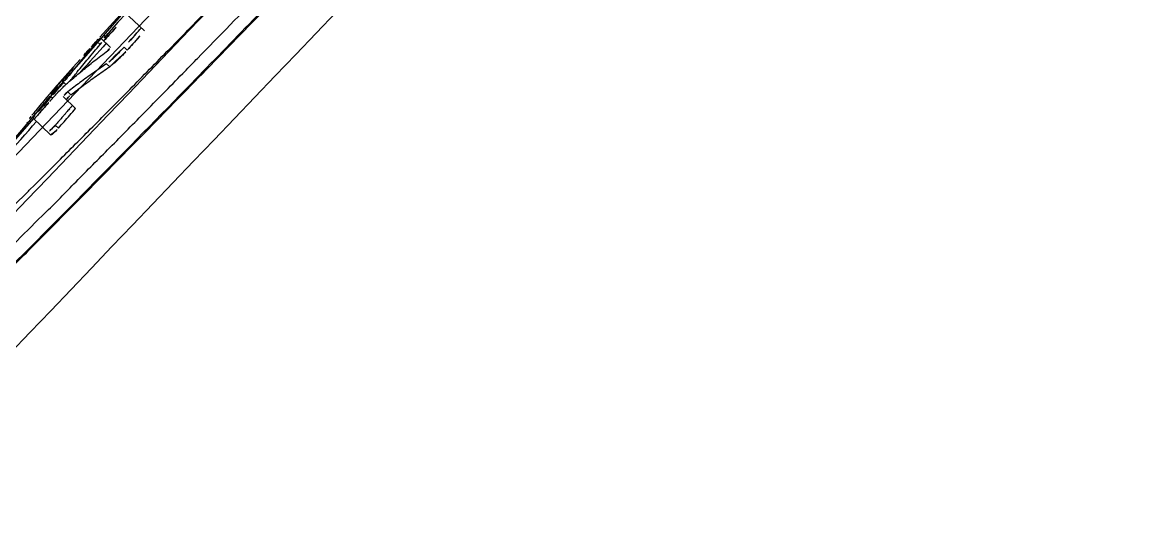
# Model space of a CAD drawing. Header units: millimetres. Extents: x 1145859089 to 1147511753, y -1047484727 to -1047247487.
# Drawn here: x 1146330871.3 to 1146330930.7, y -1047436527.9 to -1047436500.7 of the extents above; entities that cross this region are included whole.
import ezdxf
from ezdxf.xclip import XClip

# ---------------------------------------------------------------- set-up
doc = ezdxf.new("R2010")
doc.units = ezdxf.units.MM
doc.header["$LTSCALE"] = 100
doc.header["$MEASUREMENT"] = 0
doc.header["$XCLIPFRAME"] = 2
doc.linetypes.add('CENTERX2', pattern=[4, 2.5, -0.5, 0.5, -0.5])
doc.layers.get('0').update_dxf_attribs({"linetype": 'CONTINUOUS'})
for name, color, linetype in [('L-지중매입', 3, 'CENTERX2'), ('XREF', 135, 'CONTINUOUS'), ('단지배치도$0$W240910', 135, 'CONTINUOUS')]:
    doc.layers.add(name, color=color, linetype=linetype)

# ---------------------------------------------------------------- blocks, each defined once
blk = doc.blocks.new('단지배치도$0$zw$9902')
at = {"layer": '단지배치도$0$W240910', "linetype": 'ByBlock', "ltscale": 20}
for p, q in [((62174.21, -65162.678), (62288.069, -65043.262)), ((62211.904, -65129.305), (62209.865, -65131.414)), ((62203.055, -65130.756), (62201.797, -65132.156)), ((62203.19, -65130.884), (62202.762, -65131.357)), ((62203.055, -65130.756), (62204.171, -65131.82)), ((62202.656, -65131.475), (62202.286, -65131.884)), ((62202.762, -65131.357), (62202.656, -65131.475)), ((62209.865, -65131.414), (62208.678, -65132.639)), ((62201.64, -65132.388), (62201.806, -65132.547)), ((62202.362, -65132.694), (62201.822, -65132.18)), ((62202.286, -65131.884), (62202.362, -65131.957)), ((62203.257, -65132.842), (62203.09, -65132.684)), ((62208.678, -65132.639), (62207.519, -65133.832)), ((62200.74, -65133.34), (62200.369, -65133.758)), ((62202.155, -65133.569), (62202.321, -65133.728)), ((62206.939, -65133.348), (62207.004, -65133.281)), ((62200.369, -65133.758), (62199.377, -65134.878)), ((62207.519, -65133.832), (62206.387, -65134.995)), ((62199.652, -65134.658), (62199.671, -65134.635)), ((62199.826, -65134.448), (62199.919, -65134.335)), ((62199.861, -65134.552), (62199.986, -65134.672)), ((62199.197, -65135.339), (62199.049, -65135.507)), ((62199.274, -65135.412), (62199.197, -65135.339)), ((62199.198, -65135.213), (62199.282, -65135.11)), ((62199.845, -65135.322), (62200.506, -65135.952)), ((62200.09, -65135.062), (62200.256, -65135.22)), ((62206.387, -65134.995), (62205.282, -65136.127)), ((62199.049, -65135.507), (62198.973, -65135.592)), ((62198.263, -65136.494), (62197.183, -65137.731)), ((62198.323, -65136.329), (62198.217, -65136.448)), ((62198.217, -65136.448), (62198.238, -65136.421)), ((62199.17, -65137.357), (62198.217, -65136.448)), ((62205.282, -65136.127), (62204.203, -65137.231)), ((62197.899, -65136.682), (62198.008, -65136.786)), ((62199.418, -65136.85), (62199.584, -65137.009)), ((62204.203, -65137.231), (62203.149, -65138.307)), ((62203.149, -65138.307), (62202.118, -65139.356)), ((62202.118, -65139.356), (62201.111, -65140.38)), ((62201.111, -65140.38), (62200.126, -65141.378)), ((62200.126, -65141.378), (62199.162, -65142.352)), ((62199.162, -65142.352), (62198.22, -65143.302)), ((62198.22, -65143.302), (62197.299, -65144.228))]:
    blk.add_line(p, q, dxfattribs=at)
at = {"layer": '단지배치도$0$W240910'}
for centre, radius, start, end in [((56819.18, -60798.975), 5399.427, 202.101618, 356.712088), ((57394.291, -57699.4), 11431.377, 251.6277496, 321.4181311), ((57394.291, -57699.4), 11931.377, 251.6277496, 321.4181311)]:
    blk.add_arc(centre, radius, start, end, dxfattribs=at)
at = {"layer": '단지배치도$0$W240910', "linetype": 'ByBlock', "ltscale": 20}
for centre, radius, start, end in [((41791.48, -45638.696), 28226.861, 316.1617116, 316.5676775), ((41450.437, -45313.524), 28703.079, 316.1634055, 316.5659905), ((61242.701, -64192.326), 1347.322, 315.702068, 315.914507), ((62229.556, -65158.998), 38.584, 137.56074, 138.31857), ((62630.64, -65517.994), 576.4, 138.022595, 138.226057), ((62228.722, -65160.803), 39.157, 136.35052, 138.5409), ((62264.538, -65188.116), 84.071, 140.32992, 140.49525), ((62216.988, -65150.986), 23.854, 142.24253, 143.15545), ((62218.156, -65151.887), 25.329, 141.94736, 142.2483), ((61493.358, -64442.771), 993.71, 315.049928, 315.396208)]:
    blk.add_arc(centre, radius, start, end, dxfattribs=at)
at = {"layer": '단지배치도$0$W240910', "linetype": 'ByBlock', "ltscale": 20, "extrusion": (0, 0, -1)}
blk.add_ellipse((62567.39, -65452.708), major_axis=(-485.991, -11.578), ratio=1, start_param=0.708795, end_param=0.862005, dxfattribs=at)
at = {"layer": '단지배치도$0$W240910', "linetype": 'ByBlock', "ltscale": 20}
for points, start_tangent, end_tangent in [([(62253.408, -65084.256), (62253.218, -65084.506), (62252.928, -65084.878), (62252.601, -65085.287), (62252.223, -65085.751), (62251.775, -65086.292), (62251.237, -65086.931), (62250.598, -65087.682), (62249.848, -65088.551), (62248.982, -65089.545), (62247.983, -65090.68), (62246.836, -65091.972), (62245.522, -65093.44), (62244.023, -65095.103), (62242.318, -65096.982), (62240.383, -65099.101), (62238.189, -65101.487), (62235.707, -65104.171), (62232.897, -65107.192), (62229.716, -65110.593), (62226.128, -65114.405), (62222.005, -65118.759), (62217.549, -65123.433), (62213.36, -65127.798), (62209.704, -65131.583), (62206.449, -65134.934), (62203.555, -65137.895), (62200.983, -65140.512), (62198.696, -65142.826), (62196.664, -65144.868), (62194.862, -65146.668), (62193.266, -65148.251), (62191.857, -65149.639), (62190.615, -65150.852), (62189.525, -65151.908), (62188.568, -65152.826), (62187.732, -65153.62), (62187.008, -65154.299), (62186.391, -65154.871), (62185.869, -65155.347), (62185.421, -65155.75), (62185.025, -65156.099), (62184.666, -65156.409), (62184.405, -65156.627)], (-0.600015, -0.799989), (-0.770501, -0.637438)), ([(62238.123, -65101.472), (62233.083, -65106.908), (62226.636, -65113.782), (62219.647, -65121.151), (62212.618, -65128.484), (62206.06, -65135.25), (62200.859, -65140.554)], (-0.677699, -0.735339), (-0.702246, -0.711935)), ([(62198.089, -65140.261), (62199.584, -65138.769), (62201.417, -65136.928), (62203.387, -65134.937), (62205.504, -65132.785), (62207.767, -65130.47), (62210.213, -65127.953), (62212.85, -65125.224), (62215.543, -65122.421), (62218.129, -65119.715)], (0.708902, 0.705307), (0.690045, 0.723766)), ([(62202.005, -65132.354), (62202.301, -65132.026), (62202.601, -65131.692), (62202.907, -65131.354)], (0.668859, 0.74339), (0.670531, 0.741881)), ([(62204.005, -65131.662), (62203.695, -65132.007), (62203.391, -65132.348), (62203.09, -65132.684)], (-0.668001, -0.744161), (-0.665927, -0.746017)), ([(62203.257, -65132.842), (62203.559, -65132.504), (62203.864, -65132.163), (62204.171, -65131.82)], (0.66593, 0.746014), (0.668007, 0.744155)), ([(62201.64, -65132.388), (62201.562, -65132.479), (62201.481, -65132.576), (62201.389, -65132.684), (62201.287, -65132.806), (62201.174, -65132.941), (62201.05, -65133.091), (62200.912, -65133.257), (62200.768, -65133.431), (62200.639, -65133.589), (62200.525, -65133.727), (62200.425, -65133.851), (62200.335, -65133.962), (62200.28, -65134.03)], (-0.646871, -0.762599), (-0.628863, -0.777516)), ([(62201.343, -65132.669), (62201.407, -65132.597), (62201.484, -65132.51), (62201.576, -65132.406), (62201.685, -65132.282), (62201.797, -65132.156)], (0.65986, 0.751388), (0.666291, 0.745691)), ([(62201.822, -65132.18), (62201.752, -65132.259), (62201.64, -65132.388)], (0.723747, -0.690066), (-0.648971, -0.760813)), ([(62201.806, -65132.547), (62201.873, -65132.469), (62201.989, -65132.339)], (0.648978, 0.760807), (0.671582, 0.740931)), ([(62202.286, -65131.884), (62202.218, -65131.959), (62202.143, -65132.04), (62202.058, -65132.129), (62201.909, -65132.262)], (0.723747, -0.690066), (-0.723747, 0.690066)), ([(62200.185, -65134.498), (62200.765, -65134.01), (62201.411, -65133.49), (62202.127, -65132.94)], (0.759233, 0.650819), (0.800309, 0.599588)), ([(62200.223, -65134.466), (62200.592, -65134.008), (62201.185, -65133.287), (62201.806, -65132.547)], (0.625811, 0.779974), (0.646878, 0.762593)), ([(62201.082, -65132.961), (62201.168, -65132.866), (62201.234, -65132.793), (62201.343, -65132.669)], (-0.723747, 0.690066), (0.66073, 0.750623)), ([(62202.127, -65132.94), (62202.196, -65132.877), (62202.27, -65132.798), (62202.362, -65132.694)], (0.818336, 0.574741), (-0.723747, 0.690066)), ([(62203.09, -65132.684), (62202.956, -65132.832), (62202.818, -65132.977), (62202.697, -65133.099), (62202.592, -65133.201), (62202.5, -65133.287), (62202.419, -65133.359), (62202.29, -65133.467), (62202.155, -65133.569)], (-0.665927, -0.746017), (-0.811946, -0.583732)), ([(62202.321, -65133.728), (62202.406, -65133.666), (62202.496, -65133.594), (62202.589, -65133.514), (62202.691, -65133.423), (62202.779, -65133.34), (62202.887, -65133.235), (62203.017, -65133.102), (62203.091, -65133.024), (62203.171, -65132.937), (62203.257, -65132.842)], (0.811902, 0.583793), (0.66593, 0.746014)), ([(62198.721, -65141.675), (62198.741, -65141.656), (62200.413, -65139.978), (62202.21, -65138.164), (62204.141, -65136.204), (62206.214, -65134.089), (62206.939, -65133.348)], (0.707164, 0.70705), (0.698469, 0.71564)), ([(62202.155, -65133.569), (62201.434, -65134.064), (62200.734, -65134.571), (62200.09, -65135.062)], (-0.83221, -0.554461), (-0.788896, -0.614527)), ([(62200.28, -65134.03), (62200.254, -65134.062), (62200.18, -65134.153), (62200.114, -65134.235), (62200.054, -65134.31), (62199.951, -65134.439), (62199.861, -65134.552)], (-0.628863, -0.777516), (-0.623087, -0.782152)), ([(62199.919, -65134.335), (62199.963, -65134.283), (62200.085, -65134.136), (62200.194, -65134.006), (62200.292, -65133.89), (62200.389, -65133.775)], (0.6397, 0.768625), (0.646389, 0.763008)), ([(62200.256, -65135.22), (62200.911, -65134.722), (62201.599, -65134.224), (62202.321, -65133.728)], (0.788969, 0.614434), (0.832161, 0.554535)), ([(62199.128, -65135.577), (62199.372, -65135.303), (62199.617, -65135.037), (62199.838, -65134.812), (62200.025, -65134.636), (62200.185, -65134.498)], (0.662965, 0.74865), (0.769043, 0.639198)), ([(62199.861, -65134.552), (62199.767, -65134.669), (62199.657, -65134.803), (62199.54, -65134.943), (62199.425, -65135.079), (62199.311, -65135.21), (62199.197, -65135.339)], (0.723747, -0.690066), (-0.663273, -0.748378)), ([(62199.282, -65135.11), (62199.37, -65135.002), (62199.513, -65134.826), (62199.652, -65134.658)], (0.63048, 0.776206), (0.635866, 0.771799)), ([(62199.377, -65134.878), (62198.949, -65135.372), (62198.381, -65136.06), (62198.211, -65136.275)], (-0.661855, -0.749632), (-0.616374, -0.787453)), ([(62198.366, -65136.257), (62198.466, -65136.131), (62198.523, -65136.058), (62198.586, -65135.978), (62198.656, -65135.89), (62198.732, -65135.794), (62198.816, -65135.689), (62198.908, -65135.574), (62199.009, -65135.448), (62199.119, -65135.311), (62199.198, -65135.213)], (0.616642, 0.787243), (0.62925, 0.777203)), ([(62200.09, -65135.062), (62200.001, -65135.148), (62199.93, -65135.225), (62199.845, -65135.322)], (-0.810382, -0.585902), (0.723747, -0.690066)), ([(62200.012, -65135.481), (62200.089, -65135.392), (62200.167, -65135.307), (62200.256, -65135.22)], (0.648633, 0.761102), (0.810465, 0.585787)), ([(62198.294, -65136.521), (62198.415, -65136.384), (62198.483, -65136.307), (62198.556, -65136.224), (62198.635, -65136.134), (62198.72, -65136.038), (62198.813, -65135.933), (62198.905, -65135.828), (62198.988, -65135.735), (62199.061, -65135.653), (62199.128, -65135.577)], (0.661056, 0.750336), (0.662965, 0.74865)), ([(62198.973, -65135.592), (62198.863, -65135.717), (62198.536, -65136.087), (62198.323, -65136.329)], (-0.662775, -0.748818), (-0.661286, -0.750134)), ([(62200.34, -65135.794), (62200.268, -65135.875), (62200.174, -65135.982), (62200.097, -65136.071), (62200.005, -65136.176), (62199.897, -65136.3), (62199.837, -65136.369), (62199.771, -65136.444), (62199.707, -65136.518), (62199.601, -65136.64), (62199.516, -65136.737), (62199.418, -65136.85)], (-0.65884, -0.752283), (-0.656083, -0.754689)), ([(62199.584, -65137.009), (62199.888, -65136.66), (62200.195, -65136.308), (62200.506, -65135.952)], (0.656023, 0.754741), (0.658816, 0.752304)), ([(62186.688, -65150.787), (62188.947, -65147.861), (62191.805, -65144.354), (62198.423, -65136.648)], (0.596506, 0.802609), (0.661312, 0.750111)), ([(62199.418, -65136.85), (62199.335, -65136.941), (62199.26, -65137.019), (62199.145, -65137.127), (62199.003, -65137.198)], (0.723747, -0.690066), (-0.723747, 0.690066)), ([(62199.17, -65137.357), (62199.282, -65137.31), (62199.368, -65137.235), (62199.447, -65137.157), (62199.518, -65137.082), (62199.584, -65137.009)], (0.723747, -0.690066), (0.656024, 0.75474)), ([(62186.688, -65150.787), (62186.807, -65150.776), (62186.911, -65150.723), (62187.047, -65150.638), (62187.218, -65150.518), (62187.428, -65150.358), (62187.689, -65150.149), (62188.011, -65149.88), (62188.412, -65149.535), (62188.91, -65149.094), (62189.524, -65148.538), (62190.267, -65147.853), (62191.165, -65147.01), (62192.237, -65145.99), (62193.472, -65144.8), (62194.83, -65143.478), (62196.296, -65142.038), (62197.879, -65140.47), (62198.089, -65140.261)], (0.723915, -0.689889), (0.708902, 0.705307)), ([(62187.81, -65151.816), (62187.859, -65151.843), (62187.989, -65151.785), (62188.183, -65151.661), (62188.444, -65151.467), (62188.783, -65151.194), (62189.208, -65150.832), (62189.734, -65150.368), (62190.376, -65149.785), (62191.158, -65149.06), (62192.099, -65148.17), (62193.194, -65147.12), (62194.421, -65145.929), (62195.752, -65144.623), (62197.188, -65143.203), (62198.721, -65141.675)], (0.729531, -0.683947), (0.707164, 0.70705))]:
    blk.add_spline(points, degree=3, dxfattribs=dict(at, start_tangent=start_tangent, end_tangent=end_tangent))
blk = doc.blocks.new('단지배치도')
blk.add_blockref('단지배치도$0$zw$9902', (141034.193, 142437.157))

msp = doc.modelspace()

# ---------------------------------------------------------------- linework, layer by layer
at = {"layer": 'L-지중매입', "ltscale": 2}
msp.add_arc((1146292364.149594, -1047402174.186541, 0), 45716.750817, 303.4822833292, 333.0437788935, dxfattribs=at)

# ---------------------------------------------------------------- block references
at = {"layer": 'XREF'}
ref = msp.add_blockref('단지배치도', (1146127639.433662, -1047513806.462535), dxfattribs=at)
XClip(ref).set_block_clipping_path([(72982.4064819524, 34919.7593965302), (360382.4067475507, 255319.7593436702)])

doc.saveas('drawing.dxf')
